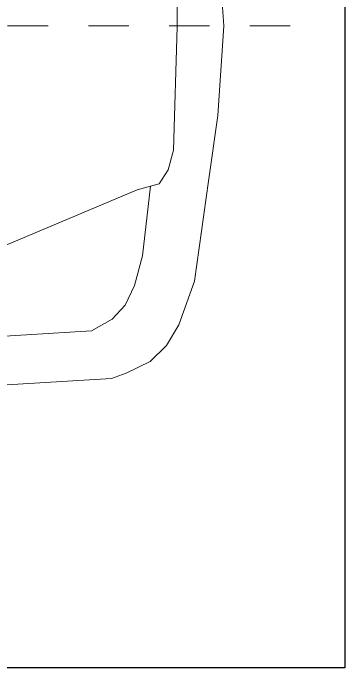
# Model space of a CAD drawing. Header units: metres. Extents: x 1161 to 1456, y 119 to 208.
# Drawn here: x 1171.164 to 1171.986, y 156.748 to 158.371 of the extents above; entities that cross this region are included whole.
import ezdxf

# ---------------------------------------------------------------- set-up
doc = ezdxf.new("R2010")
doc.units = ezdxf.units.M
doc.header["$MEASUREMENT"] = 0
doc.linetypes.add('CENTER2', pattern=[1.125, 0.75, -0.125, 0.125, -0.125])
doc.linetypes.add('PHANTOM2', pattern=[1.25, 0.625, -0.125, 0.125, -0.125, 0.125, -0.125])

# ---------------------------------------------------------------- blocks, each defined once
blk = doc.blocks.new('A$C2112393A')
at = {"color": 8, "linetype": 'PHANTOM2'}
blk.add_line((100, 2850), (100, 2950), dxfattribs=at)
at = {"color": 8}
for p, q in [((100, 2950), (5500, 2950)), ((100, 0), (100, 2850))]:
    blk.add_line(p, q, dxfattribs=at)
at = {"color": 8, "linetype": 'CENTER2', "lineweight": 0}
blk.add_line((235.5, 1359), (5564.5, 1359), dxfattribs=at)
at = {"color": 8, "linetype": 'Continuous', "lineweight": 0}
for points in [[(400, 1359), (415.1, 1581.1), (415.1, 1581.1), (437.6, 1743.8), (472.9, 1991.8), (511.5, 2099.4), (542, 2150.8), (582.2, 2190.9), (641.6, 2219.8), (678.6, 2232.7), (1525.2, 2284), (1525.2, 2284), (1525.2, 2284), (1615, 2284)], [(581.5, 1756.1), (601.3, 1928.9), (621.5, 2002.3), (644.1, 2050.6), (676.3, 2086), (727.9, 2115), (1575.3, 2166.5)], [(515.2, 1359), (515.2, 1361), (524.9, 1666.9), (537.7, 1715.2), (560.3, 1750.6), (615, 1764.8), (1437.8, 2111.8)], [(400, 1359), (415.1, 1149.4), (415.1, 1149.4), (437.6, 886.7), (472.9, 726.2), (511.5, 618.6), (542, 567.2), (582.2, 527.1), (641.6, 498.2), (678.6, 485.3), (1525.2, 434), (1525.2, 434), (1525.2, 434), (1615, 434)], [(515.2, 1359), (515.2, 1282), (524.9, 1063.6), (537.7, 915.3), (560.3, 879.9), (615, 865.7), (1437.8, 606.2)]]:
    blk.add_lwpolyline(points, dxfattribs=at)

msp = doc.modelspace()

# ---------------------------------------------------------------- block references
at = {"xscale": 0.001, "yscale": 0.001, "zscale": 0.001, "rotation": 180}
msp.add_blockref('A$C2112393A', (1172.0856, 159.698), dxfattribs=at)

doc.saveas('drawing.dxf')
